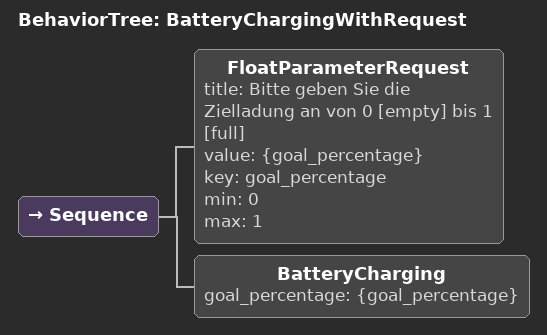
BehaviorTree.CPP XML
<root main_tree_to_execute = "BatteryChargingWithRequest" >
    <BehaviorTree ID="BatteryChargingWithRequest">
        <Sequence>
            <FloatParameterRequest title="Bitte geben Sie die Zielladung an von 0 [empty] bis 1 [full]"
                                   value="{goal_percentage}" key="goal_percentage" min="0" max="1"/>
            <BatteryCharging goal_percentage="{goal_percentage}"/>
        </Sequence>
    </BehaviorTree>
 </root>
